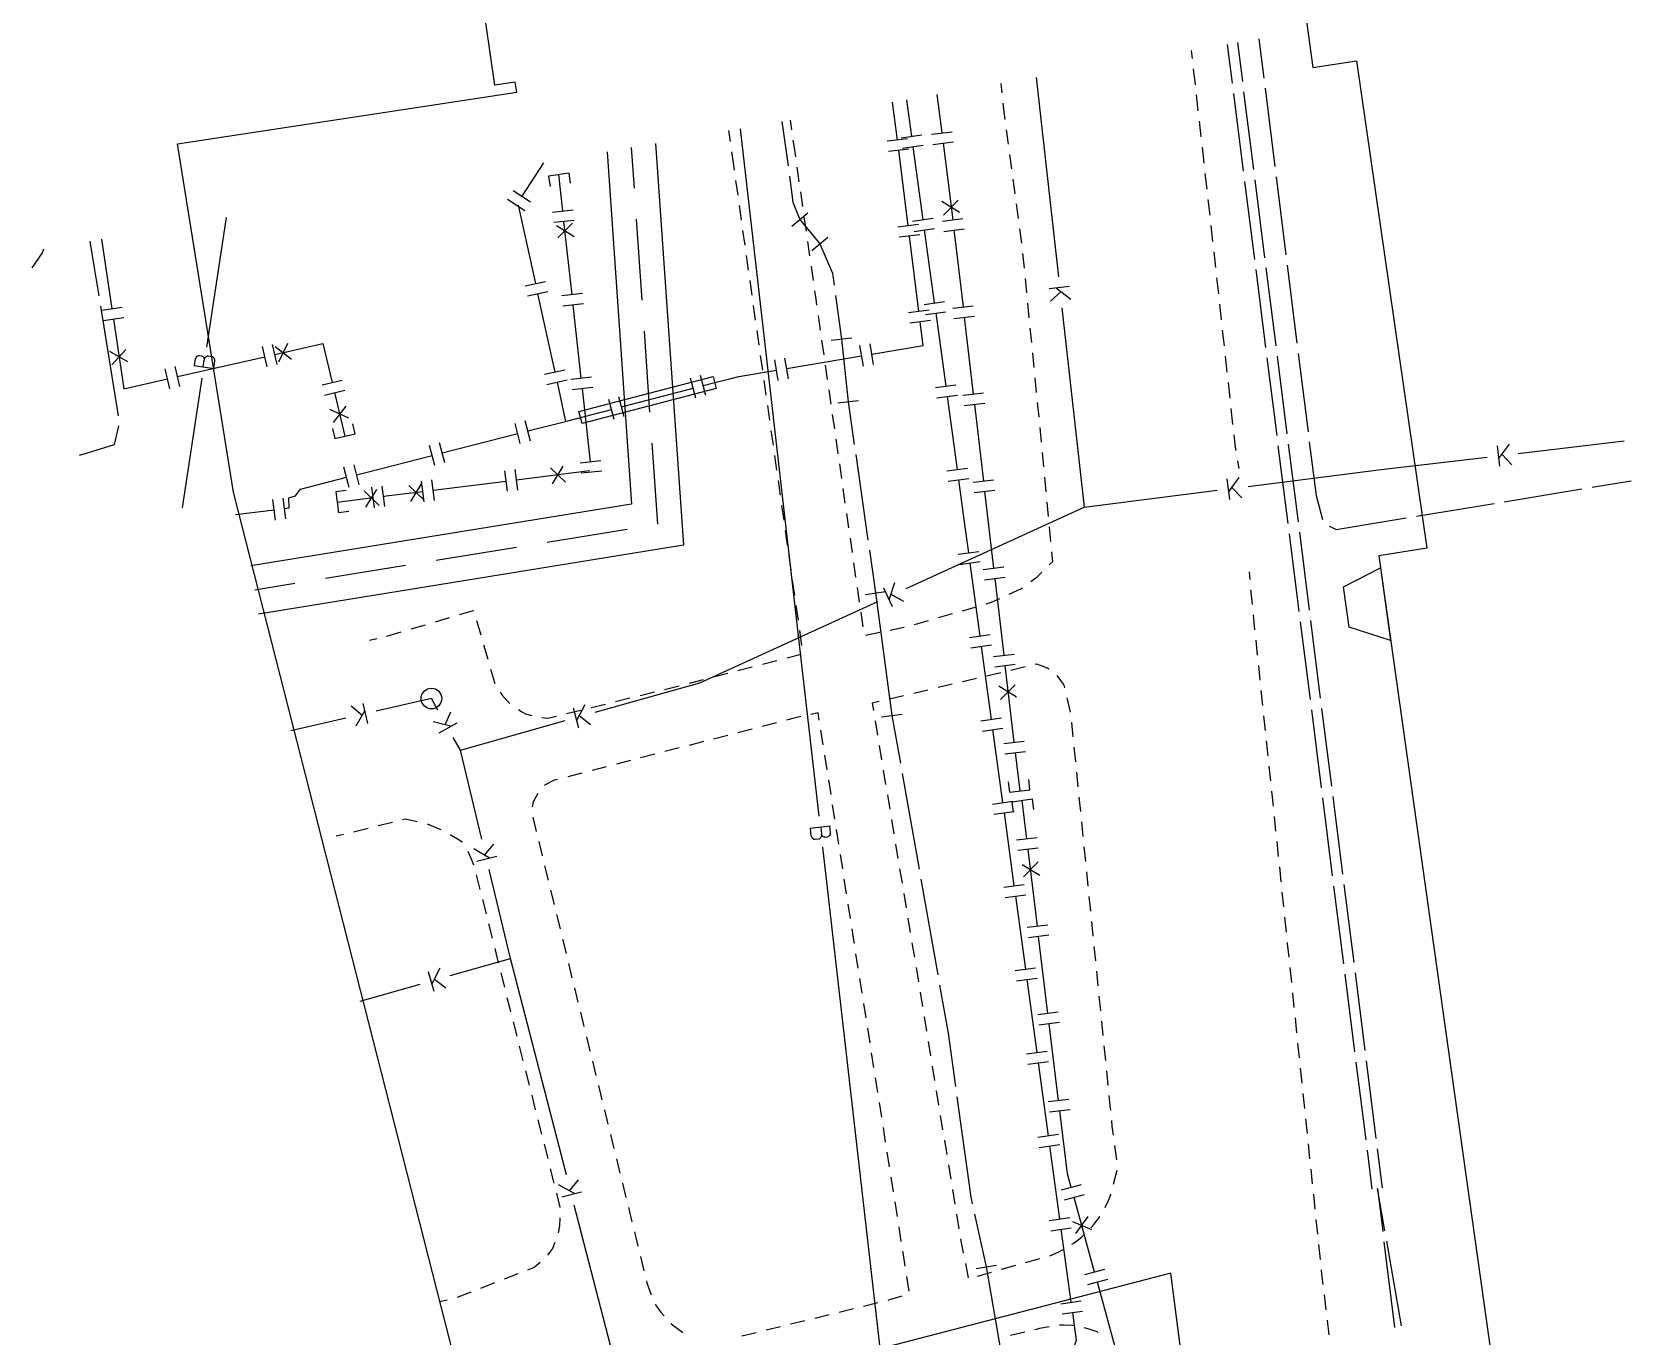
# Model space of a CAD drawing. Header units: metres. Extents: x 17721 to 17912, y 14015 to 15901.
# Drawn here: x 17798.5 to 17875.6, y 14074.9 to 14137.8 of the extents above; entities that cross this region are included whole.
import ezdxf

# ---------------------------------------------------------------- set-up
doc = ezdxf.new("R2010")
doc.units = ezdxf.units.M
for name, color, linetype in [('GC_BUILDING', 8, 'Continuous'), ('GC_CURB_EDGE', 1, 'Continuous'), ('GC_GAS_AXIS', 2, 'Continuous'), ('GC_HEAT_AXIS', 30, 'Continuous'), ('GC_POWER_AXIS', 40, 'Continuous'), ('GC_SEWER_AXIS', 6, 'Continuous'), ('GC_SITE_BOUNDARY', 7, 'Continuous'), ('GC_TEST_GREEN_ZONE', 3, 'Continuous'), ('GC_WATER_AXIS', 5, 'Continuous')]:
    doc.layers.add(name, color=color, linetype=linetype)

msp = doc.modelspace()

# ---------------------------------------------------------------- linework, layer by layer
at = {"layer": 'GC_BUILDING'}
msp.add_lwpolyline([(17864.002, 14108.423), (17862.01, 14109.074), (17861.723, 14111.023), (17863.508, 14111.929)], close=True, dxfattribs=at)
at = {"layer": 'GC_CURB_EDGE'}
for points in [[(17854.385, 14136.862), (17854.428, 14136.481)], [(17854.483, 14135.984), (17854.569, 14135.222)], [(17845.268, 14134.835), (17845.22, 14135.278)], [(17854.625, 14134.725), (17854.71, 14133.963)], [(17845.418, 14133.547), (17845.371, 14133.896), (17845.323, 14134.338)], [(17832.16, 14132.478), (17832.083, 14133.006)], [(17835.042, 14133.518), (17835.109, 14133.049)], [(17845.577, 14132.354), (17845.484, 14133.052)], [(17854.766, 14133.466), (17854.852, 14132.703)], [(17835.181, 14132.555), (17835.248, 14132.086), (17835.298, 14131.738)], [(17854.908, 14132.207), (17854.993, 14131.444)], [(17832.36, 14131.1), (17832.31, 14131.455), (17832.233, 14131.983)], [(17845.737, 14131.161), (17845.644, 14131.858)], [(17835.369, 14131.243), (17835.468, 14130.546)], [(17845.897, 14129.967), (17845.803, 14130.665)], [(17855.049, 14130.947), (17855.135, 14130.185)], [(17832.53, 14129.894), (17832.43, 14130.605)], [(17835.539, 14130.051), (17835.639, 14129.354)], [(17832.7, 14128.689), (17832.6, 14129.399)], [(17846.056, 14128.774), (17845.963, 14129.472)], [(17855.19, 14129.688), (17855.276, 14128.926)], [(17835.709, 14128.859), (17835.809, 14128.162)], [(17855.332, 14128.429), (17855.418, 14127.666)], [(17832.87, 14127.483), (17832.77, 14128.194)], [(17835.88, 14127.667), (17835.979, 14126.97)], [(17846.216, 14127.581), (17846.123, 14128.278)], [(17833.04, 14126.278), (17832.94, 14126.988)], [(17846.339, 14126.383), (17846.27, 14127.084)], [(17855.472, 14127.169), (17855.556, 14126.407)], [(17836.05, 14126.475), (17836.15, 14125.778)], [(17833.21, 14125.072), (17833.11, 14125.783)], [(17836.22, 14125.283), (17836.277, 14124.887), (17836.32, 14124.587)], [(17846.457, 14125.185), (17846.388, 14125.885)], [(17855.61, 14125.91), (17855.694, 14125.147)], [(17833.38, 14123.867), (17833.28, 14124.577)], [(17846.575, 14123.987), (17846.506, 14124.687)], [(17855.748, 14124.65), (17855.832, 14123.887)], [(17836.391, 14124.092), (17836.491, 14123.395)], [(17833.55, 14122.661), (17833.45, 14123.371)], [(17846.693, 14122.789), (17846.624, 14123.489)], [(17855.886, 14123.39), (17855.97, 14122.628)], [(17836.562, 14122.9), (17836.662, 14122.203)], [(17846.811, 14121.59), (17846.742, 14122.291)], [(17833.72, 14121.455), (17833.62, 14122.166)], [(17836.733, 14121.708), (17836.834, 14121.011)], [(17856.024, 14122.131), (17856.108, 14121.368)], [(17833.89, 14120.25), (17833.79, 14120.96)], [(17846.929, 14120.392), (17846.86, 14121.093)], [(17856.162, 14120.871), (17856.246, 14120.108)], [(17836.905, 14120.517), (17837.005, 14119.82)], [(17847.048, 14119.194), (17846.979, 14119.895)], [(17834.062, 14119.045), (17833.96, 14119.755)], [(17837.076, 14119.325), (17837.176, 14118.628)], [(17856.3, 14119.611), (17856.384, 14118.849)], [(17834.234, 14117.839), (17834.132, 14118.55)], [(17847.166, 14117.996), (17847.097, 14118.697)], [(17856.439, 14118.352), (17856.504, 14117.754), (17856.532, 14117.59)], [(17837.247, 14118.133), (17837.347, 14117.436)], [(17834.406, 14116.634), (17834.304, 14117.344)], [(17837.418, 14116.941), (17837.518, 14116.245)], [(17847.281, 14116.798), (17847.214, 14117.498)], [(17856.615, 14117.097), (17856.679, 14116.719)], [(17834.578, 14115.429), (17834.477, 14116.139)], [(17847.394, 14115.599), (17847.328, 14116.3)], [(17837.589, 14115.75), (17837.689, 14115.053)], [(17834.75, 14114.224), (17834.649, 14114.934)], [(17837.76, 14114.558), (17837.86, 14113.861)], [(17847.508, 14114.4), (17847.441, 14115.101)], [(17834.922, 14113.018), (17834.821, 14113.729)], [(17847.621, 14113.202), (17847.555, 14113.903)], [(17837.931, 14113.366), (17838.032, 14112.669)], [(17835.094, 14111.813), (17834.993, 14112.523)], [(17838.103, 14112.174), (17838.203, 14111.478)], [(17847.539, 14112.074), (17847.712, 14112.246), (17847.669, 14112.704)], [(17846.647, 14111.269), (17846.961, 14111.502), (17847.184, 14111.722)], [(17857.229, 14111.374), (17857.203, 14111.733)], [(17835.266, 14110.608), (17835.165, 14111.318)], [(17838.274, 14110.983), (17838.374, 14110.286)], [(17845.611, 14110.668), (17846.204, 14110.941), (17846.245, 14110.972)], [(17857.335, 14110.158), (17857.273, 14110.753), (17857.264, 14110.875)], [(17819.102, 14109.677), (17819.781, 14109.877), (17819.784, 14109.868)], [(17835.439, 14109.403), (17835.337, 14110.113)], [(17843.348, 14109.865), (17843.571, 14109.928), (17844.025, 14110.06)], [(17844.505, 14110.2), (17844.75, 14110.271), (17845.157, 14110.459)], [(17816.766, 14108.99), (17817.455, 14109.192)], [(17817.934, 14109.334), (17818.622, 14109.536)], [(17819.922, 14109.387), (17820.12, 14108.698)], [(17838.445, 14109.791), (17838.545, 14109.094)], [(17839.86, 14108.935), (17840.549, 14109.078)], [(17841.033, 14109.205), (17841.71, 14109.398)], [(17842.191, 14109.535), (17842.868, 14109.728)], [(17857.461, 14108.944), (17857.387, 14109.661)], [(17814.764, 14108.443), (17815.113, 14108.527)], [(17815.598, 14108.646), (17816.287, 14108.849)], [(17835.611, 14108.197), (17835.509, 14108.908)], [(17838.681, 14108.692), (17839.37, 14108.834)], [(17857.588, 14107.73), (17857.513, 14108.447)], [(17820.258, 14108.217), (17820.457, 14107.527)], [(17834.882, 14107.592), (17835.577, 14107.772)], [(17820.595, 14107.047), (17820.78, 14106.404), (17820.805, 14106.362)], [(17831.347, 14106.672), (17832.042, 14106.853)], [(17832.526, 14106.979), (17833.22, 14107.159)], [(17833.704, 14107.285), (17834.398, 14107.466)], [(17845.207, 14106.875), (17844.521, 14106.713)], [(17846.38, 14107.153), (17845.694, 14106.991)], [(17847.52, 14107.046), (17847.455, 14107.094), (17846.936, 14107.285), (17846.867, 14107.269)], [(17857.714, 14106.516), (17857.64, 14107.233)], [(17828.987, 14106.074), (17829.684, 14106.247)], [(17830.169, 14106.367), (17830.255, 14106.388), (17830.864, 14106.546)], [(17841.688, 14106.041), (17841.002, 14105.879)], [(17842.861, 14106.319), (17842.175, 14106.157)], [(17844.034, 14106.597), (17843.348, 14106.435)], [(17848.295, 14106.153), (17848.279, 14106.223), (17848.23, 14106.32), (17847.916, 14106.741)], [(17857.841, 14105.302), (17857.766, 14106.019)], [(17821.062, 14105.934), (17821.137, 14105.808), (17821.376, 14105.533), (17821.529, 14105.393)], [(17825.442, 14105.197), (17826.138, 14105.369)], [(17826.624, 14105.489), (17827.32, 14105.662)], [(17827.805, 14105.782), (17828.502, 14105.954)], [(17839.342, 14105.485), (17838.999, 14105.404), (17839.057, 14105.056)], [(17840.515, 14105.763), (17839.829, 14105.601)], [(17848.561, 14104.978), (17848.405, 14105.666)], [(17821.937, 14105.107), (17822.11, 14104.995), (17822.273, 14104.902), (17822.583, 14104.809)], [(17823.072, 14104.714), (17823.354, 14104.68), (17823.775, 14104.784)], [(17824.26, 14104.904), (17824.956, 14105.077)], [(17834.386, 14104.466), (17833.698, 14104.288)], [(17835.562, 14104.759), (17835.178, 14104.671), (17834.87, 14104.591)], [(17836.451, 14104.598), (17836.396, 14104.949), (17836.049, 14104.87)], [(17839.139, 14104.563), (17839.255, 14103.867)], [(17848.698, 14103.781), (17848.627, 14104.483)], [(17857.967, 14104.088), (17857.893, 14104.805)], [(17832.041, 14103.859), (17831.352, 14103.68)], [(17833.214, 14104.162), (17832.525, 14103.984)], [(17836.639, 14103.401), (17836.529, 14104.104)], [(17828.523, 14102.948), (17827.834, 14102.769)], [(17829.696, 14103.251), (17829.007, 14103.073)], [(17830.868, 14103.555), (17830.18, 14103.377)], [(17836.826, 14102.204), (17836.716, 14102.907)], [(17839.337, 14103.374), (17839.452, 14102.678)], [(17848.818, 14102.581), (17848.747, 14103.283)], [(17858.094, 14102.874), (17858.019, 14103.591)], [(17826.178, 14102.34), (17825.489, 14102.162)], [(17827.35, 14102.644), (17826.662, 14102.466)], [(17839.534, 14102.184), (17839.65, 14101.488)], [(17858.22, 14101.66), (17858.146, 14102.377)], [(17823.831, 14101.737), (17823.671, 14101.699), (17823.222, 14101.466), (17823.192, 14101.439)], [(17825.005, 14102.037), (17824.316, 14101.858)], [(17837.014, 14101.007), (17836.904, 14101.71)], [(17848.938, 14101.382), (17848.905, 14101.71), (17848.868, 14102.084)], [(17822.872, 14101.062), (17822.644, 14100.653), (17822.61, 14100.412)], [(17839.732, 14100.995), (17839.848, 14100.299)], [(17849.059, 14100.182), (17848.988, 14100.884)], [(17858.347, 14100.446), (17858.272, 14101.163)], [(17816.354, 14099.794), (17816.5, 14099.83), (17817.053, 14099.711)], [(17822.628, 14099.922), (17822.797, 14099.231)], [(17837.202, 14099.811), (17837.092, 14100.513)], [(17858.473, 14099.232), (17858.399, 14099.949)], [(17813.156, 14099.011), (17813.504, 14099.097)], [(17813.99, 14099.215), (17814.686, 14099.386)], [(17815.172, 14099.505), (17815.868, 14099.675)], [(17817.537, 14099.589), (17818.203, 14099.324)], [(17818.642, 14099.087), (17819.165, 14098.771), (17819.229, 14098.724), (17819.244, 14098.702)], [(17837.39, 14098.614), (17837.279, 14099.317)], [(17839.93, 14099.806), (17840.045, 14099.11)], [(17849.179, 14098.983), (17849.108, 14099.685)], [(17819.495, 14098.271), (17819.552, 14098.159), (17819.691, 14097.828), (17819.774, 14097.611)], [(17822.916, 14098.745), (17823.085, 14098.054)], [(17840.127, 14098.617), (17840.243, 14097.921)], [(17849.299, 14097.783), (17849.229, 14098.485)], [(17858.6, 14098.018), (17858.525, 14098.735)], [(17823.204, 14097.568), (17823.373, 14096.877)], [(17837.577, 14097.417), (17837.467, 14098.12)], [(17858.726, 14096.804), (17858.652, 14097.521)], [(17819.907, 14097.13), (17820.081, 14096.435)], [(17837.765, 14096.221), (17837.655, 14096.923)], [(17840.325, 14097.428), (17840.441, 14096.732)], [(17849.42, 14096.584), (17849.349, 14097.286)], [(17823.491, 14096.392), (17823.66, 14095.701)], [(17840.523, 14096.239), (17840.638, 14095.543)], [(17849.54, 14095.385), (17849.47, 14096.087)], [(17858.853, 14095.59), (17858.778, 14096.307)], [(17820.203, 14095.95), (17820.378, 14095.254)], [(17823.779, 14095.215), (17823.948, 14094.524)], [(17837.953, 14095.024), (17837.842, 14095.727)], [(17820.499, 14094.769), (17820.674, 14094.074)], [(17838.14, 14093.827), (17838.133, 14093.874), (17838.03, 14094.53)], [(17840.72, 14095.049), (17840.836, 14094.353)], [(17849.66, 14094.185), (17849.59, 14094.887)], [(17858.979, 14094.376), (17858.904, 14095.093)], [(17824.067, 14094.038), (17824.236, 14093.347)], [(17840.918, 14093.86), (17841.034, 14093.164)], [(17849.781, 14092.986), (17849.71, 14093.688)], [(17859.105, 14093.162), (17859.036, 14093.83), (17859.031, 14093.879)], [(17820.795, 14093.589), (17820.97, 14092.894)], [(17838.329, 14092.631), (17838.218, 14093.333)], [(17821.092, 14092.409), (17821.266, 14091.714)], [(17824.354, 14092.862), (17824.523, 14092.171)], [(17838.518, 14091.434), (17838.407, 14092.137)], [(17841.116, 14092.671), (17841.18, 14092.285), (17841.231, 14091.975)], [(17849.901, 14091.786), (17849.831, 14092.488)], [(17859.231, 14091.948), (17859.157, 14092.665)], [(17824.642, 14091.685), (17824.811, 14090.994)], [(17841.312, 14091.482), (17841.426, 14090.785)], [(17859.358, 14090.734), (17859.283, 14091.451)], [(17821.388, 14091.229), (17821.509, 14090.746), (17821.563, 14090.533)], [(17838.707, 14090.237), (17838.596, 14090.94)], [(17850.021, 14090.587), (17849.951, 14091.289)], [(17821.685, 14090.049), (17821.861, 14089.354)], [(17824.929, 14090.508), (17825.098, 14089.817)], [(17841.506, 14090.292), (17841.62, 14089.596)], [(17850.142, 14089.387), (17850.071, 14090.089)], [(17859.484, 14089.52), (17859.409, 14090.237)], [(17825.217, 14089.331), (17825.369, 14088.71), (17825.386, 14088.641)], [(17838.895, 14089.041), (17838.784, 14089.744)], [(17841.701, 14089.102), (17841.815, 14088.406)], [(17859.61, 14088.306), (17859.535, 14089.023)], [(17821.983, 14088.869), (17822.159, 14088.174)], [(17839.084, 14087.844), (17838.973, 14088.547)], [(17850.262, 14088.188), (17850.192, 14088.89)], [(17822.282, 14087.689), (17822.457, 14086.994)], [(17825.506, 14088.155), (17825.676, 14087.464)], [(17841.896, 14087.913), (17842.01, 14087.216)], [(17850.382, 14086.988), (17850.312, 14087.69)], [(17859.736, 14087.092), (17859.661, 14087.809)], [(17825.795, 14086.979), (17825.965, 14086.288)], [(17839.273, 14086.648), (17839.162, 14087.35)], [(17842.091, 14086.723), (17842.205, 14086.027)], [(17822.58, 14086.509), (17822.755, 14085.814)], [(17839.461, 14085.451), (17839.351, 14086.154)], [(17850.503, 14085.789), (17850.481, 14086.006), (17850.432, 14086.491)], [(17859.862, 14085.878), (17859.788, 14086.595)], [(17822.878, 14085.33), (17823.053, 14084.635)], [(17826.085, 14085.803), (17826.255, 14085.112)], [(17842.285, 14085.533), (17842.399, 14084.837)], [(17850.639, 14084.591), (17850.58, 14085.018), (17850.553, 14085.291)], [(17859.988, 14084.664), (17859.914, 14085.381)], [(17826.374, 14084.626), (17826.544, 14083.936)], [(17839.65, 14084.255), (17839.539, 14084.957)], [(17823.176, 14084.15), (17823.352, 14083.455)], [(17839.839, 14083.058), (17839.728, 14083.761)], [(17842.48, 14084.344), (17842.594, 14083.647)], [(17850.802, 14083.397), (17850.707, 14084.096)], [(17860.114, 14083.45), (17860.04, 14084.167)], [(17823.474, 14082.97), (17823.65, 14082.275)], [(17826.664, 14083.45), (17826.834, 14082.759)], [(17842.675, 14083.154), (17842.789, 14082.458)], [(17850.643, 14082.222), (17850.821, 14082.904)], [(17860.24, 14082.236), (17860.166, 14082.953)], [(17826.954, 14082.274), (17827.124, 14081.583)], [(17840.028, 14081.861), (17839.917, 14082.564)], [(17823.772, 14081.79), (17823.942, 14081.119), (17823.941, 14081.095)], [(17840.216, 14080.665), (17840.106, 14081.368)], [(17842.87, 14081.964), (17842.984, 14081.268)], [(17850.233, 14081.093), (17850.404, 14081.438), (17850.512, 14081.719), (17850.517, 14081.738)], [(17860.366, 14081.022), (17860.292, 14081.739)], [(17823.929, 14080.595), (17823.92, 14080.213), (17823.861, 14079.883)], [(17827.243, 14081.098), (17827.413, 14080.407)], [(17843.065, 14080.775), (17843.179, 14080.078)], [(17849.539, 14080.112), (17849.71, 14080.302), (17849.975, 14080.659), (17849.977, 14080.664)], [(17827.533, 14079.921), (17827.703, 14079.231)], [(17840.405, 14079.468), (17840.294, 14080.171)], [(17860.493, 14079.808), (17860.418, 14080.525)], [(17823.702, 14079.412), (17823.582, 14079.125), (17823.337, 14078.801)], [(17843.259, 14079.585), (17843.287, 14079.416), (17843.393, 14078.892)], [(17847.561, 14078.777), (17847.971, 14078.946), (17848.203, 14079.068)], [(17848.631, 14079.324), (17848.738, 14079.393), (17849.089, 14079.667), (17849.186, 14079.758)], [(17860.619, 14078.594), (17860.544, 14079.311)], [(17822.99, 14078.447), (17822.691, 14078.206), (17822.381, 14078.085)], [(17827.822, 14078.745), (17827.992, 14078.054)], [(17840.592, 14078.271), (17840.491, 14078.924), (17840.483, 14078.974)], [(17843.493, 14078.402), (17843.633, 14077.711)], [(17845.241, 14078.12), (17845.92, 14078.312)], [(17846.401, 14078.448), (17847.08, 14078.64)], [(17820.782, 14077.461), (17820.114, 14077.2)], [(17821.915, 14077.903), (17821.247, 14077.642)], [(17828.112, 14077.569), (17828.136, 14077.471), (17828.334, 14076.893)], [(17840.777, 14077.074), (17840.668, 14077.777)], [(17844.081, 14077.792), (17844.76, 14077.984)], [(17860.752, 14077.381), (17860.692, 14077.888), (17860.67, 14078.097)], [(17819.648, 14077.018), (17818.98, 14076.757)], [(17839.766, 14076.639), (17839.85, 14076.66), (17840.449, 14076.837)], [(17860.897, 14076.169), (17860.811, 14076.884)], [(17818.499, 14076.629), (17818.148, 14076.553)], [(17828.542, 14076.44), (17828.558, 14076.409), (17828.786, 14076.064), (17828.963, 14075.87)], [(17836.236, 14075.773), (17836.927, 14075.943)], [(17837.413, 14076.062), (17838.104, 14076.232)], [(17838.589, 14076.351), (17839.28, 14076.52)], [(17829.3, 14075.501), (17829.312, 14075.488), (17829.875, 14075.082)], [(17833.883, 14075.196), (17834.574, 14075.366)], [(17835.06, 14075.485), (17835.751, 14075.654)], [(17847.535, 14075.353), (17847.065, 14075.264), (17846.971, 14075.235), (17846.849, 14075.206)], [(17848.729, 14075.398), (17848.671, 14075.407), (17848.266, 14075.431), (17848.029, 14075.422)], [(17849.884, 14075.08), (17849.844, 14075.1), (17849.463, 14075.241), (17849.22, 14075.305)], [(17861.032, 14074.956), (17860.952, 14075.672)], [(17832.707, 14074.907), (17833.398, 14075.077)], [(17846.362, 14075.093), (17845.678, 14074.934)]]:
    msp.add_lwpolyline(points, dxfattribs=at)
at = {"layer": 'GC_GAS_AXIS'}
for points in [[(17842.123, 14134.742), (17842.355, 14132.894)], [(17840.215, 14132.555), (17839.987, 14134.373)], [(17840.656, 14134.489), (17840.897, 14132.729)], [(17840.711, 14132.617), (17839.719, 14132.493)], [(17840.401, 14132.662), (17841.392, 14132.797)], [(17840.469, 14132.166), (17841.46, 14132.302)], [(17840.965, 14132.234), (17841.446, 14128.715)], [(17841.859, 14132.832), (17842.851, 14132.957)], [(17841.921, 14132.336), (17842.914, 14132.461)], [(17842.418, 14132.398), (17842.883, 14128.702)], [(17823.155, 14131.463), (17822.099, 14129.846)], [(17840.774, 14132.121), (17839.782, 14131.997)], [(17840.735, 14128.423), (17840.278, 14132.059)], [(17824.457, 14130.47), (17824.382, 14130.964), (17823.394, 14130.814), (17823.469, 14130.32)], [(17824.082, 14129.124), (17823.888, 14130.889)], [(17821.68, 14130.119), (17822.518, 14129.572)], [(17821.407, 14129.7), (17822.244, 14129.153)], [(17821.935, 14129.407), (17822.761, 14125.632)], [(17824.579, 14129.178), (17823.585, 14129.069)], [(17843.216, 14129.066), (17842.361, 14129.585)], [(17843.139, 14129.661), (17842.444, 14128.94)], [(17824.634, 14128.681), (17823.64, 14128.572)], [(17823.78, 14128.437), (17824.626, 14127.905)], [(17823.847, 14127.841), (17824.553, 14128.551)], [(17824.526, 14125.096), (17824.137, 14128.627)], [(17841.231, 14128.485), (17840.239, 14128.361)], [(17840.95, 14128.647), (17841.941, 14128.783)], [(17842.387, 14128.64), (17843.379, 14128.765)], [(17801.84, 14127.777), (17802.337, 14124.42)], [(17841.293, 14127.989), (17840.301, 14127.865)], [(17841.254, 14124.291), (17840.797, 14127.927)], [(17841.018, 14128.152), (17842.009, 14128.288)], [(17841.514, 14128.22), (17841.995, 14124.701)], [(17842.449, 14128.144), (17843.441, 14128.269)], [(17842.945, 14128.206), (17842.992, 14127.833), (17843.381, 14124.506)], [(17822.272, 14125.526), (17823.249, 14125.739)], [(17801.843, 14124.346), (17802.832, 14124.493)], [(17822.379, 14125.037), (17823.356, 14125.251)], [(17822.867, 14125.144), (17823.693, 14121.37)], [(17825.023, 14125.151), (17824.029, 14125.041)], [(17825.078, 14124.654), (17824.084, 14124.544)], [(17824.969, 14121.068), (17824.581, 14124.599)], [(17841.5, 14124.633), (17842.49, 14124.769)], [(17842.885, 14124.448), (17843.878, 14124.565)], [(17801.916, 14123.852), (17802.905, 14123.998)], [(17802.41, 14123.925), (17802.908, 14120.567), (17805.011, 14121.044)], [(17838.984, 14122.233), (17841.46, 14122.65), (17841.316, 14123.795)], [(17841.75, 14124.353), (17840.758, 14124.228)], [(17841.812, 14123.857), (17840.82, 14123.732)], [(17841.567, 14124.138), (17842.558, 14124.273)], [(17842.063, 14124.206), (17842.544, 14120.687)], [(17842.943, 14123.952), (17843.936, 14124.068)], [(17843.44, 14124.01), (17843.873, 14120.31)], [(17803.097, 14121.858), (17802.231, 14122.358)], [(17803.007, 14122.451), (17802.328, 14121.716)], [(17809.815, 14121.62), (17809.594, 14122.595)], [(17810.303, 14121.73), (17810.082, 14122.705)], [(17810.192, 14122.218), (17812.514, 14122.744), (17812.961, 14120.864)], [(17810.212, 14122.606), (17810.996, 14121.985)], [(17810.796, 14122.74), (17810.363, 14121.839)], [(17838.574, 14121.657), (17838.408, 14122.643)], [(17839.067, 14121.74), (17838.901, 14122.726)], [(17805.122, 14120.556), (17804.9, 14121.531)], [(17805.609, 14120.666), (17805.388, 14121.642)], [(17805.499, 14121.154), (17809.705, 14122.107)], [(17823.205, 14121.263), (17824.182, 14121.477)], [(17830.845, 14120.726), (17831.404, 14120.872), (17832.128, 14121.043), (17832.577, 14121.155), (17834.384, 14121.459)], [(17834.467, 14120.966), (17834.301, 14121.952)], [(17834.96, 14121.049), (17834.794, 14122.035)], [(17834.877, 14121.542), (17838.491, 14122.15)], [(17812.474, 14120.749), (17813.447, 14120.98)], [(17823.312, 14120.774), (17824.289, 14120.988)], [(17823.8, 14120.881), (17824.213, 14118.994)], [(17825.466, 14121.123), (17824.472, 14121.014)], [(17830.488, 14120.116), (17830.235, 14121.083)], [(17830.972, 14120.242), (17830.719, 14121.21)], [(17842.049, 14120.619), (17843.04, 14120.755)], [(17812.59, 14120.262), (17813.563, 14120.494)], [(17813.076, 14120.378), (17813.575, 14118.28)], [(17825.521, 14120.626), (17824.527, 14120.517)], [(17825.413, 14117.041), (17825.024, 14120.571)], [(17826.552, 14119.087), (17826.299, 14120.054)], [(17827.036, 14119.213), (17826.783, 14120.181)], [(17826.91, 14119.697), (17830.362, 14120.599)], [(17842.117, 14120.124), (17843.107, 14120.259)], [(17842.612, 14120.191), (17843.093, 14116.673)], [(17843.376, 14120.252), (17844.369, 14120.368)], [(17843.434, 14119.755), (17844.428, 14119.871)], [(17813.756, 14119.144), (17812.85, 14119.568)], [(17813.615, 14119.728), (17813.003, 14118.937)], [(17824.213, 14118.994), (17824.7, 14119.119), (17826.426, 14119.57)], [(17843.931, 14119.813), (17844.364, 14116.113)], [(17812.975, 14118.656), (17813.087, 14118.17), (17814.061, 14118.39), (17813.951, 14118.878)], [(17818.263, 14117.474), (17821.907, 14118.405)], [(17822.031, 14117.92), (17821.783, 14118.889)], [(17822.515, 14118.044), (17822.267, 14119.013)], [(17822.391, 14118.529), (17824.213, 14118.994)], [(17817.902, 14116.866), (17817.655, 14117.835)], [(17818.387, 14116.99), (17818.139, 14117.959)], [(17813.774, 14115.812), (17813.527, 14116.781)], [(17814.259, 14115.935), (17814.011, 14116.904)], [(17814.135, 14116.42), (17814.653, 14116.552), (17817.779, 14117.35)], [(17824.082, 14116.837), (17823.562, 14115.983)], [(17825.91, 14117.096), (17824.916, 14116.986)], [(17810.653, 14114.792), (17810.89, 14114.822), (17810.864, 14115.311), (17811.181, 14115.404), (17811.43, 14115.729), (17813.651, 14116.296)], [(17817.392, 14115.12), (17817.269, 14116.112)], [(17817.888, 14115.182), (17817.765, 14116.174)], [(17817.827, 14115.678), (17821.351, 14116.118)], [(17821.413, 14115.622), (17821.289, 14116.614)], [(17821.909, 14115.684), (17821.785, 14116.676)], [(17821.847, 14116.18), (17825.372, 14116.619)], [(17823.487, 14116.761), (17824.207, 14116.066)], [(17825.964, 14116.599), (17824.97, 14116.489)], [(17842.598, 14116.605), (17843.589, 14116.74)], [(17842.666, 14116.109), (17843.656, 14116.245)], [(17843.161, 14116.177), (17843.455, 14114.028), (17843.642, 14112.658)], [(17843.867, 14116.055), (17844.861, 14116.171)], [(17810.715, 14114.296), (17810.591, 14115.289)], [(17813.629, 14115.662), (17813.133, 14115.597), (17813.264, 14114.605), (17813.76, 14114.671)], [(17813.199, 14115.101), (17814.936, 14115.318)], [(17814.497, 14115.64), (17815.217, 14114.945)], [(17815.093, 14115.716), (17814.572, 14114.862)], [(17814.997, 14114.821), (17814.874, 14115.814)], [(17815.494, 14114.883), (17815.37, 14115.876)], [(17815.432, 14115.379), (17815.568, 14115.396), (17817.33, 14115.616)], [(17816.658, 14115.909), (17817.377, 14115.214)], [(17817.253, 14115.986), (17816.733, 14115.132)], [(17843.926, 14115.559), (17844.919, 14115.675)], [(17844.422, 14115.617), (17844.855, 14111.917)], [(17808.291, 14114.497), (17810.157, 14114.73)], [(17810.218, 14114.234), (17810.095, 14115.227)], [(17843.147, 14112.591), (17844.138, 14112.726)], [(17843.215, 14112.095), (17844.206, 14112.231)], [(17843.71, 14112.163), (17844.192, 14108.644)], [(17844.359, 14111.859), (17845.352, 14111.975)], [(17844.417, 14111.362), (17845.41, 14111.478)], [(17844.914, 14111.42), (17845.347, 14107.72)], [(17843.696, 14108.576), (17844.687, 14108.712)], [(17843.764, 14108.081), (17844.755, 14108.217)], [(17844.259, 14108.149), (17844.741, 14104.63)], [(17844.85, 14107.662), (17845.843, 14107.778)], [(17844.908, 14107.165), (17845.901, 14107.282)], [(17845.405, 14107.224), (17845.838, 14103.524)], [(17845.962, 14105.697), (17845.112, 14106.224)], [(17845.89, 14106.293), (17845.19, 14105.579)], [(17844.245, 14104.562), (17845.236, 14104.698)], [(17844.313, 14104.067), (17845.304, 14104.202)], [(17844.809, 14104.135), (17845.29, 14100.616)], [(17845.341, 14103.465), (17846.335, 14103.582)], [(17845.4, 14102.969), (17846.393, 14103.085)], [(17845.896, 14103.027), (17846.113, 14101.177)], [(17845.562, 14101.62), (17845.616, 14101.123), (17846.61, 14101.231), (17846.556, 14101.728)], [(17844.795, 14100.548), (17845.785, 14100.684)], [(17846.794, 14100.287), (17846.725, 14100.783), (17845.734, 14100.644), (17845.803, 14100.149)], [(17846.455, 14098.86), (17846.229, 14100.713)], [(17844.862, 14100.053), (17845.853, 14100.188)], [(17845.358, 14100.12), (17845.839, 14096.602)], [(17846.952, 14098.92), (17845.959, 14098.799)], [(17847.012, 14098.424), (17846.019, 14098.303)], [(17846.967, 14094.656), (17846.516, 14098.363)], [(17846.226, 14097.634), (17847.078, 14097.112)], [(17846.3, 14097.039), (17846.998, 14097.757)], [(17845.344, 14096.534), (17846.335, 14096.669)], [(17845.412, 14096.038), (17846.402, 14096.174)], [(17845.907, 14096.106), (17846.388, 14092.587)], [(17847.464, 14094.716), (17846.471, 14094.596)], [(17847.524, 14094.22), (17846.531, 14094.099)], [(17847.479, 14090.452), (17847.028, 14094.16)], [(17845.893, 14092.52), (17846.884, 14092.655)], [(17845.961, 14092.024), (17846.952, 14092.16)], [(17846.456, 14092.092), (17846.938, 14088.573)], [(17847.976, 14090.513), (17846.983, 14090.392)], [(17848.036, 14090.016), (17847.044, 14089.895)], [(17847.992, 14086.249), (17847.54, 14089.956)], [(17846.442, 14088.505), (17847.433, 14088.641)], [(17846.51, 14088.01), (17847.501, 14088.145)], [(17847.005, 14088.078), (17847.487, 14084.559)], [(17848.488, 14086.309), (17847.495, 14086.188)], [(17848.548, 14085.813), (17847.556, 14085.692)], [(17848.602, 14082.064), (17848.422, 14082.717), (17848.052, 14085.752)], [(17846.992, 14084.491), (17847.982, 14084.627)], [(17847.059, 14083.996), (17848.05, 14084.131)], [(17847.555, 14084.064), (17848.036, 14080.545)], [(17849.084, 14082.197), (17848.12, 14081.931)], [(17849.217, 14081.715), (17848.252, 14081.449)], [(17849.727, 14077.982), (17848.734, 14081.582)], [(17847.541, 14080.477), (17848.532, 14080.612)], [(17848.825, 14079.845), (17849.409, 14080.658)], [(17847.609, 14079.982), (17848.599, 14080.117)], [(17848.104, 14080.049), (17848.585, 14076.53)], [(17848.664, 14080.423), (17849.584, 14080.031)], [(17850.209, 14078.114), (17849.245, 14077.849)], [(17850.342, 14077.632), (17849.378, 14077.367)], [(17850.852, 14073.899), (17849.86, 14077.5)], [(17848.653, 14076.035), (17848.838, 14074.684), (17848.066, 14072.637)], [(17848.09, 14076.463), (17849.081, 14076.598)], [(17848.158, 14075.967), (17849.149, 14076.103)]]:
    msp.add_lwpolyline(points, dxfattribs=at)
msp.add_lwpolyline([(17824.859, 14119.471), (17831.328, 14121.163), (17831.48, 14120.581), (17825.011, 14118.89)], close=True, dxfattribs=at)
at = {"layer": 'GC_HEAT_AXIS'}
for points in [[(17828.544, 14132.395), (17829.893, 14113.024), (17809.411, 14109.704)], [(17826.216, 14131.992), (17827.399, 14115), (17809.035, 14112.024)], [(17827.38, 14132.193), (17827.516, 14130.241)], [(17827.62, 14128.744), (17827.892, 14124.839)], [(17827.996, 14123.343), (17828.268, 14119.438)], [(17828.372, 14117.941), (17828.644, 14114.036)], [(17827.189, 14113.776), (17823.325, 14113.15)], [(17821.844, 14112.91), (17817.98, 14112.283)], [(17816.5, 14112.043), (17812.635, 14111.417)], [(17811.155, 14111.177), (17809.223, 14110.864)]]:
    msp.add_lwpolyline(points, dxfattribs=at)
at = {"layer": 'GC_POWER_AXIS'}
for points in [[(17856.375, 14135.291), (17856.138, 14137.166)], [(17856.868, 14135.376), (17856.631, 14137.251)], [(17857.649, 14137.427), (17857.885, 14135.544)], [(17856.912, 14131.047), (17856.438, 14134.795)], [(17857.406, 14131.13), (17856.931, 14134.88)], [(17857.947, 14135.048), (17858.419, 14131.282)], [(17834.65, 14133.45), (17834.942, 14131.306)], [(17835.01, 14130.81), (17835.18, 14129.56), (17835.51, 14128.72)], [(17858.481, 14130.786), (17858.952, 14127.019)], [(17857.449, 14126.802), (17856.975, 14130.551)], [(17857.943, 14126.883), (17857.468, 14130.634)], [(17835.123, 14128.403), (17835.897, 14129.037)], [(17835.51, 14128.72), (17836.47, 14127.55)], [(17801.717, 14125.04), (17801.496, 14126.397), (17801.282, 14127.681)], [(17836.083, 14127.233), (17836.857, 14127.867)], [(17799.032, 14127.292), (17798.968, 14127.117), (17798.48, 14126.399)], [(17836.47, 14127.55), (17837.09, 14126.13), (17837.167, 14125.56)], [(17857.986, 14122.558), (17857.512, 14126.306)], [(17858.48, 14122.637), (17858.005, 14126.387)], [(17859.014, 14126.523), (17859.486, 14122.757)], [(17802.66, 14119.263), (17801.798, 14124.546)], [(17837.234, 14125.065), (17837.52, 14122.96), (17837.84, 14119.94), (17838.135, 14117.882)], [(17837.023, 14122.907), (17838.017, 14123.013)], [(17859.548, 14122.261), (17860.02, 14118.495)], [(17858.523, 14118.313), (17858.048, 14122.062)], [(17859.017, 14118.391), (17858.542, 14122.141)], [(17837.343, 14119.887), (17838.337, 14119.993)], [(17800.779, 14117.357), (17801.16, 14117.477), (17802.461, 14117.879), (17802.663, 14118.772)], [(17859.059, 14114.069), (17858.585, 14117.817)], [(17859.554, 14114.144), (17859.08, 14117.895)], [(17860.082, 14117.999), (17860.405, 14115.42), (17860.71, 14114.263)], [(17838.205, 14117.388), (17838.795, 14113.272)], [(17873.723, 14115.814), (17875.596, 14116.122)], [(17869.485, 14115.116), (17873.23, 14115.733)], [(17865.246, 14114.419), (17868.991, 14115.035)], [(17861.043, 14113.948), (17861.181, 14113.881), (17861.372, 14113.781), (17864.753, 14114.338)], [(17859.596, 14109.824), (17859.122, 14113.573)], [(17860.091, 14109.898), (17859.617, 14113.648)], [(17838.865, 14112.778), (17839.16, 14110.72)], [(17838.664, 14110.654), (17839.656, 14110.786)], [(17839.16, 14110.72), (17839.95, 14104.82), (17840.358, 14102.515)], [(17860.133, 14105.58), (17859.659, 14109.328)], [(17860.628, 14105.652), (17860.154, 14109.402)], [(17839.454, 14104.754), (17840.446, 14104.886)], [(17860.67, 14101.335), (17860.196, 14105.084)], [(17861.165, 14101.406), (17860.691, 14105.156)], [(17840.445, 14102.022), (17841.261, 14097.411)], [(17861.207, 14097.09), (17860.733, 14100.839)], [(17861.702, 14097.159), (17861.228, 14100.909)], [(17841.349, 14096.919), (17842.165, 14092.308)], [(17861.744, 14092.846), (17861.27, 14096.594)], [(17862.239, 14092.913), (17861.765, 14096.663)], [(17862.281, 14088.601), (17861.807, 14092.35)], [(17862.776, 14088.667), (17862.302, 14092.417)], [(17842.252, 14091.815), (17842.66, 14089.51), (17843.015, 14086.927)], [(17862.818, 14084.357), (17862.343, 14088.105)], [(17863.313, 14084.42), (17862.839, 14088.171)], [(17843.084, 14086.432), (17843.75, 14081.59), (17843.821, 14081.272)], [(17863.117, 14081.986), (17862.88, 14083.861)], [(17863.613, 14082.049), (17863.376, 14083.924)], [(17863.725, 14079.974), (17863.365, 14082.018), (17863.62, 14079.948)], [(17843.93, 14080.784), (17844.5, 14078.24), (17845.21, 14074.15), (17845.72, 14073.04), (17845.53, 14072.547)], [(17863.682, 14079.452), (17864.192, 14075.314)], [(17864.531, 14075.395), (17863.812, 14079.482)], [(17844.007, 14078.154), (17844.993, 14078.326)]]:
    msp.add_lwpolyline(points, dxfattribs=at)
at = {"layer": 'GC_SEWER_AXIS'}
for points in [[(17846.908, 14135.57), (17847.979, 14125.959)], [(17848.518, 14125.487), (17847.534, 14125.378)], [(17847.885, 14125.417), (17848.585, 14124.89)], [(17848.107, 14125.25), (17847.6, 14124.781)], [(17848.145, 14124.468), (17849.216, 14114.857)], [(17869.133, 14117.817), (17869.249, 14116.833)], [(17869.207, 14117.184), (17869.729, 14117.888)], [(17870.154, 14117.45), (17875.269, 14118.055)], [(17863.55, 14116.67), (17868.665, 14117.274)], [(17869.373, 14117.407), (17869.845, 14116.904)], [(17856.102, 14116.216), (17856.227, 14115.233)], [(17856.182, 14115.584), (17856.698, 14116.291)], [(17857.127, 14115.858), (17863.55, 14116.67)], [(17849.216, 14114.857), (17855.639, 14115.669)], [(17856.346, 14115.808), (17856.822, 14115.309)], [(17840.637, 14110.937), (17849.216, 14114.857)], [(17839.552, 14110.973), (17839.964, 14110.072)], [(17839.817, 14110.393), (17840.099, 14111.223)], [(17839.907, 14110.656), (17840.51, 14110.321)], [(17830.694, 14106.393), (17839.273, 14110.313)], [(17825.639, 14104.974), (17830.694, 14106.393)], [(17814.396, 14104.811), (17813.872, 14105.259)], [(17814.679, 14104.429), (17814.457, 14105.394)], [(17818.061, 14105.068), (17817.744, 14105.633), (17815.085, 14105.019)], [(17824.745, 14104.564), (17825.151, 14105.34)], [(17813.624, 14104.682), (17810.965, 14104.069)], [(17814.536, 14105.05), (17814.094, 14104.294)], [(17818.671, 14104.296), (17817.821, 14104.508)], [(17818.115, 14103.984), (17818.979, 14104.469)], [(17818.402, 14104.363), (17818.685, 14104.992)], [(17819.139, 14103.15), (17824.195, 14104.569)], [(17824.573, 14105.177), (17824.84, 14104.224)], [(17824.873, 14104.81), (17825.418, 14104.386)], [(17819.139, 14103.15), (17818.796, 14103.76)], [(17820.171, 14098.855), (17819.139, 14103.15)], [(17820.547, 14097.946), (17819.787, 14098.381)], [(17820.307, 14098.084), (17820.75, 14098.612)], [(17819.928, 14097.797), (17820.891, 14098.028)], [(17821.554, 14093.101), (17820.522, 14097.396)], [(17818.651, 14092.279), (17821.554, 14093.101)], [(17824.254, 14082.67), (17821.554, 14093.101)], [(17817.584, 14092.481), (17817.854, 14091.528)], [(17817.758, 14091.867), (17818.162, 14092.644)], [(17817.886, 14092.113), (17818.431, 14091.691)], [(17814.304, 14091.05), (17817.207, 14091.871)], [(17824.646, 14081.768), (17823.878, 14082.19)], [(17824.403, 14081.902), (17824.837, 14082.438)], [(17824.029, 14081.609), (17824.988, 14081.857)], [(17824.424, 14069.869), (17827.33, 14070.788), (17824.63, 14081.218)]]:
    msp.add_lwpolyline(points, dxfattribs=at)
msp.add_lwpolyline([(17817.244, 14105.633), (17817.254, 14105.734), (17817.283, 14105.828), (17817.391, 14105.987), (17817.549, 14106.094), (17817.643, 14106.123), (17817.744, 14106.133), (17817.845, 14106.123), (17817.939, 14106.094), (17818.098, 14105.987), (17818.205, 14105.828), (17818.234, 14105.734), (17818.244, 14105.633), (17818.234, 14105.532), (17818.205, 14105.438), (17818.098, 14105.279), (17817.939, 14105.172), (17817.845, 14105.143), (17817.744, 14105.133), (17817.643, 14105.143), (17817.549, 14105.172), (17817.391, 14105.279), (17817.283, 14105.438), (17817.254, 14105.532)], close=True, dxfattribs=at)
at = {"layer": 'GC_SITE_BOUNDARY'}
msp.add_lwpolyline([(17857.937, 14152.999), (17860.257, 14136.057), (17862.349, 14136.371), (17865.741, 14112.884), (17863.428, 14112.51), (17870.027, 14065.645), (17869.362, 14065.552), (17869.244, 14066.409), (17855.136, 14064.469), (17853.409, 14077.94), (17827.241, 14071.131), (17828.295, 14067.02), (17821.055, 14065.172), (17808.2, 14115.585), (17805.497, 14132.366), (17821.858, 14134.854), (17821.783, 14135.348), (17820.794, 14135.198), (17816.757, 14163.251)], dxfattribs=at)
at = {"layer": 'GC_TEST_GREEN_ZONE'}
msp.add_lwpolyline([(17857.937, 14152.999), (17860.257, 14136.057), (17862.349, 14136.371), (17865.741, 14112.884), (17863.428, 14112.51), (17870.027, 14065.645), (17869.362, 14065.552), (17869.244, 14066.409), (17855.136, 14064.469), (17853.409, 14077.94), (17827.241, 14071.131), (17828.295, 14067.02), (17821.055, 14065.172), (17808.2, 14115.585), (17805.497, 14132.366), (17821.858, 14134.854), (17821.783, 14135.348), (17820.794, 14135.198), (17816.757, 14163.251)], dxfattribs=at)
at = {"layer": 'GC_WATER_AXIS'}
for points in [[(17832.627, 14133.101), (17836.426, 14099.966)], [(17806.917, 14122.565), (17807.868, 14128.82)], [(17806.281, 14121.692), (17807.267, 14121.542)], [(17806.317, 14121.687), (17806.365, 14122.002), (17806.375, 14122.031), (17806.401, 14122.078), (17806.436, 14122.119), (17806.454, 14122.136), (17806.475, 14122.149), (17806.501, 14122.161), (17806.532, 14122.169), (17806.548, 14122.17), (17806.662, 14122.153), (17806.683, 14122.144), (17806.711, 14122.127), (17806.729, 14122.109), (17806.747, 14122.089), (17806.763, 14122.058), (17806.776, 14122.021), (17806.784, 14121.987), (17806.788, 14121.94)], [(17806.74, 14121.622), (17806.788, 14121.94)], [(17806.788, 14121.94), (17806.798, 14121.978), (17806.807, 14122.01), (17806.829, 14122.056), (17806.85, 14122.083), (17806.872, 14122.108), (17806.908, 14122.133), (17806.946, 14122.148), (17806.979, 14122.152), (17807.168, 14122.123), (17807.185, 14122.117), (17807.21, 14122.102), (17807.236, 14122.077), (17807.259, 14122.041), (17807.273, 14122.011), (17807.287, 14121.962), (17807.292, 14121.933), (17807.29, 14121.905), (17807.235, 14121.547)], [(17805.74, 14114.827), (17806.691, 14121.082)], [(17836.982, 14099.485), (17835.99, 14099.371)], [(17836.557, 14099.113), (17836.558, 14099.074), (17836.558, 14099.04), (17836.548, 14098.99), (17836.535, 14098.959), (17836.52, 14098.929), (17836.492, 14098.895), (17836.459, 14098.871), (17836.428, 14098.858), (17836.239, 14098.836), (17836.22, 14098.838), (17836.193, 14098.846), (17836.161, 14098.863), (17836.129, 14098.891), (17836.108, 14098.917), (17836.082, 14098.961), (17836.069, 14098.988), (17836.064, 14099.015), (17836.023, 14099.375)], [(17836.52, 14099.432), (17836.557, 14099.113)], [(17836.945, 14099.481), (17836.981, 14099.164), (17836.979, 14099.133), (17836.966, 14099.081), (17836.944, 14099.032), (17836.931, 14099.012), (17836.915, 14098.993), (17836.892, 14098.975), (17836.864, 14098.959), (17836.85, 14098.953), (17836.735, 14098.94), (17836.712, 14098.943), (17836.681, 14098.953), (17836.658, 14098.965), (17836.636, 14098.98), (17836.612, 14099.005), (17836.59, 14099.038), (17836.573, 14099.068), (17836.557, 14099.113)], [(17836.596, 14098.476), (17840.395, 14065.342)]]:
    msp.add_lwpolyline(points, dxfattribs=at)

doc.saveas('drawing.dxf')
